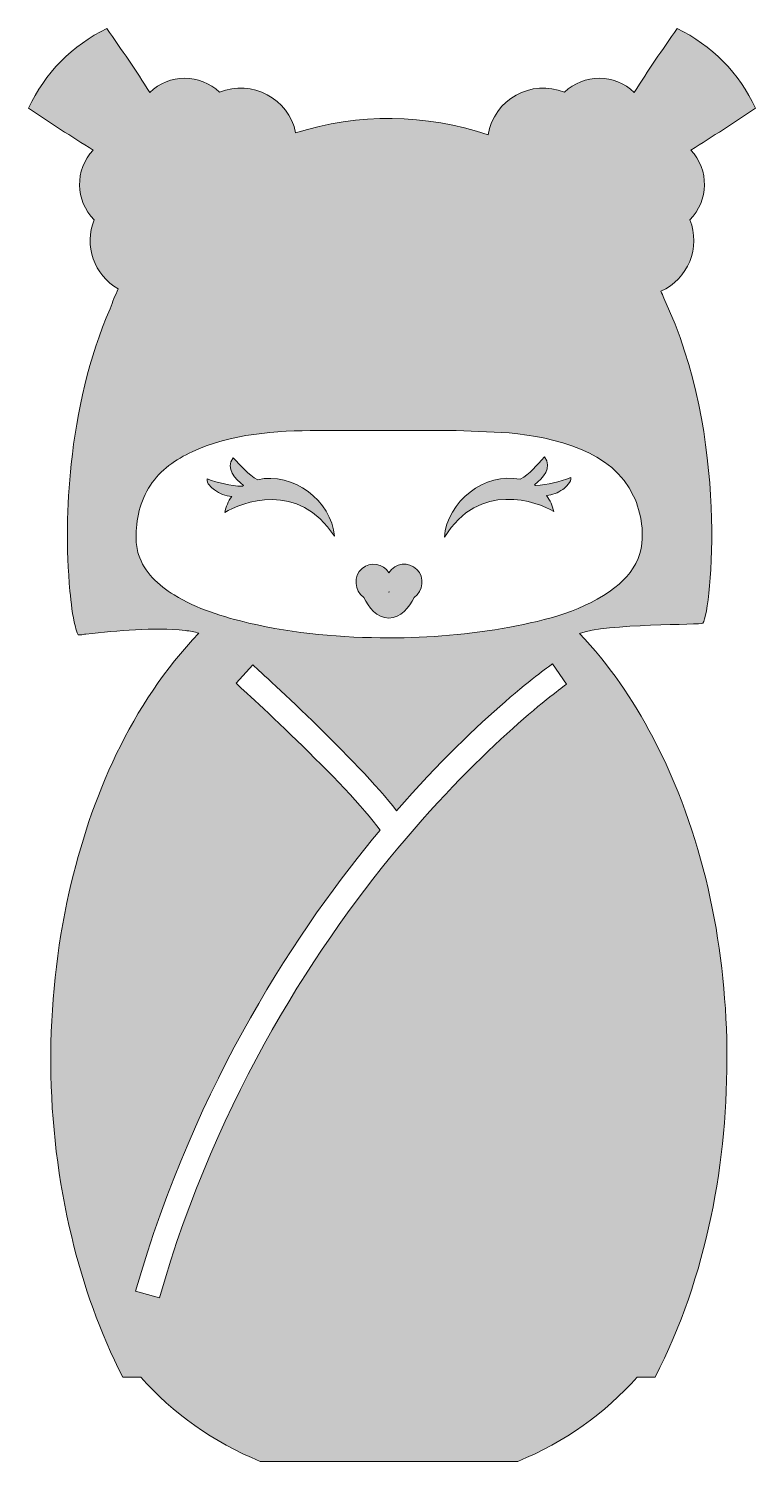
# Model space of a CAD drawing. Header units: inches. Extents: x 0 to 52, y 0 to 102.
import ezdxf

# ---------------------------------------------------------------- set-up
doc = ezdxf.new("R2010")
doc.units = ezdxf.units.IN
doc.header["$MEASUREMENT"] = 0
doc.layers.add('Layer 1', color=7, linetype='Continuous')

msp = doc.modelspace()

# ---------------------------------------------------------------- hatches: boundary and pattern name
at = {"layer": 'Layer 1', "true_color": 0xbe1e2d}
h = msp.add_hatch(color=242, dxfattribs=at)
h.dxf.hatch_style = 2
edge = h.paths.add_edge_path()
edge.add_spline(control_points=[(45.03, 82.49), (44.97, 82.66), (44.9, 82.82), (44.83, 82.98), (46.75, 83.82), (47.67, 86.1), (46.89, 88.04), (48.24, 89.41), (48.27, 91.59), (46.96, 92.99), (48.51, 93.95), (50.03, 94.94), (51.53, 95.97), (50.42, 98.41), (48.41, 100.46), (45.99, 101.6), (44.93, 100.12), (43.92, 98.61), (42.94, 97.08), (41.56, 98.41), (39.37, 98.42), (37.99, 97.09), (35.67, 98.06), (32.97, 96.56), (32.58, 94.07), (28.19, 95.57), (23.35, 95.62), (18.93, 94.21), (18.46, 96.63), (15.81, 98.04), (13.54, 97.09), (12.15, 98.42), (9.97, 98.41), (8.59, 97.08), (7.61, 98.61), (6.6, 100.12), (5.54, 101.6), (3.12, 100.46), (1.11, 98.41), (0, 95.97), (1.5, 94.94), (3.02, 93.95), (4.57, 92.99), (3.26, 91.59), (3.29, 89.41), (4.64, 88.04), (3.91, 86.23), (4.65, 84.11), (6.35, 83.15), (6.14, 82.69), (5.95, 82.22), (5.78, 81.74), (4.26, 78.25), (3.42, 74.49), (3.02, 70.72), (2.71, 67.74), (2.65, 64.71), (2.93, 61.72), (3.01, 60.88), (3.1, 60.02), (3.31, 59.19), (3.36, 59), (3.4, 58.79), (3.51, 58.62), (3.54, 58.57), (4.02, 58.66), (4.06, 58.67), (6.38, 58.89), (8.78, 59.19), (11.1, 58.92), (11.43, 58.89), (11.76, 58.84), (12.06, 58.72), (7.27, 53.73), (4.39, 47.07), (2.88, 40.38), (1.08, 32.39), (1.13, 23.89), (3.05, 15.91), (3.87, 12.48), (5.06, 9.12), (6.68, 5.98), (6.68, 5.98), (7.96, 5.98), (7.96, 5.98), (10.2, 3.41), (13.1, 1.35), (16.41, 0), (16.41, 0), (34.68, 0), (34.68, 0), (38, 1.35), (40.9, 3.41), (43.14, 5.98), (43.14, 5.98), (44.42, 5.98), (44.42, 5.98), (48.09, 13.11), (49.61, 21.28), (49.51, 29.26), (49.41, 36.86), (47.81, 44.6), (44.25, 51.36), (42.85, 54.02), (41.14, 56.54), (39.05, 58.71), (40.9, 59.41), (47.75, 59.32), (47.81, 59.43), (48.41, 60.42), (49.7, 72.74), (45.03, 82.49)], knot_values=[0, 0, 0, 0, 1, 1, 1, 2, 2, 2, 3, 3, 3, 4, 4, 4, 5, 5, 5, 6, 6, 6, 7, 7, 7, 8, 8, 8, 9, 9, 9, 10, 10, 10, 11, 11, 11, 12, 12, 12, 13, 13, 13, 14, 14, 14, 15, 15, 15, 16, 16, 16, 17, 17, 17, 18, 18, 18, 19, 19, 19, 20, 20, 20, 21, 21, 21, 22, 22, 22, 23, 23, 23, 24, 24, 24, 25, 25, 25, 26, 26, 26, 27, 27, 27, 28, 28, 28, 29, 29, 29, 30, 30, 30, 31, 31, 31, 32, 32, 32, 33, 33, 33, 34, 34, 34, 35, 35, 35, 36, 36, 36, 37, 37, 37, 37], degree=3, periodic=1)
edge = h.paths.add_edge_path()
edge.add_spline(control_points=[(8.63, 69.22), (9.35, 70.3), (10.44, 71.06), (11.6, 71.6), (14.34, 72.87), (17.53, 73.1), (20.52, 73.1), (20.52, 73.1), (30.32, 73.1), (30.32, 73.1), (30.32, 73.1), (34.08, 72.93), (34.08, 72.93), (37.28, 72.61), (41.41, 71.69), (42.9, 68.45), (43.45, 67.26), (43.71, 65.68), (43.34, 64.39), (43.05, 63.4), (42.37, 62.59), (41.57, 61.97), (39.47, 60.33), (36.67, 59.63), (34.11, 59.16), (31.29, 58.63), (28.41, 58.4), (25.55, 58.4), (22.23, 58.4), (18.86, 58.69), (15.62, 59.45), (13.79, 59.88), (11.93, 60.45), (10.31, 61.44), (9.21, 62.12), (8.19, 63.05), (7.79, 64.31), (7.67, 64.68), (7.62, 65.07), (7.62, 65.46), (7.62, 66.78), (7.89, 68.11), (8.63, 69.22)], knot_values=[0, 0, 0, 0, 1, 1, 1, 2, 2, 2, 3, 3, 3, 4, 4, 4, 5, 5, 5, 6, 6, 6, 7, 7, 7, 8, 8, 8, 9, 9, 9, 10, 10, 10, 11, 11, 11, 12, 12, 12, 13, 13, 13, 14, 14, 14, 14], degree=3, periodic=1)
edge = h.paths.add_edge_path()
edge.add_spline(control_points=[(7.58, 12.08), (11.87, 26.98), (19.25, 37.97), (24.92, 44.77), (22.7, 47.91), (14.79, 55.1), (14.71, 55.18), (14.71, 55.18), (15.89, 56.48), (15.89, 56.48), (16.23, 56.18), (23.43, 49.62), (26.09, 46.14), (32.09, 53.02), (36.93, 56.41), (37.14, 56.55), (37.14, 56.55), (38.14, 55.11), (38.14, 55.11), (37.94, 54.97), (17.61, 40.58), (9.27, 11.6), (9.27, 11.6), (7.58, 12.08), (7.58, 12.08)], knot_values=[0, 0, 0, 0, 1, 1, 1, 2, 2, 2, 3, 3, 3, 4, 4, 4, 5, 5, 5, 6, 6, 6, 7, 7, 7, 8, 8, 8, 8], degree=3, periodic=1)
h = msp.add_hatch(color=242, dxfattribs=at)
h.dxf.hatch_style = 2
edge = h.paths.add_edge_path()
edge.add_spline(control_points=[(21.69, 65.6), (21.46, 68.13), (18.74, 70.19), (16.24, 69.61), (15.55, 69.97), (15.07, 70.59), (14.49, 71.17), (13.94, 70.39), (14.63, 69.68), (15.24, 69.2), (15.24, 69.2), (15.16, 69.15), (15.16, 69.15), (14.28, 69.17), (13.46, 69.39), (12.66, 69.67), (12.59, 69.36), (12.97, 69.05), (13.18, 68.89), (13.54, 68.62), (13.95, 68.47), (14.4, 68.43), (14.15, 68.08), (13.99, 67.69), (13.9, 67.28), (15.05, 68.01), (19.17, 69.58), (21.69, 65.6)], knot_values=[0, 0, 0, 0, 1, 1, 1, 2, 2, 2, 3, 3, 3, 4, 4, 4, 5, 5, 5, 6, 6, 6, 7, 7, 7, 8, 8, 8, 9, 9, 9, 9], degree=3, periodic=1)
h = msp.add_hatch(color=242, dxfattribs=at)
h.dxf.hatch_style = 2
edge = h.paths.add_edge_path()
edge.add_spline(control_points=[(36.72, 68.49), (37.14, 68.54), (37.53, 68.67), (37.87, 68.93), (38.09, 69.1), (38.52, 69.44), (38.44, 69.77), (37.64, 69.47), (36.83, 69.24), (35.95, 69.2), (35.95, 69.2), (35.87, 69.26), (35.87, 69.26), (36.47, 69.74), (37.15, 70.46), (36.58, 71.23), (36.02, 70.65), (35.54, 70.02), (34.86, 69.64), (32.35, 70.17), (29.67, 68.07), (29.48, 65.54), (31.93, 69.56), (36.08, 68.06), (37.24, 67.36), (37.15, 67.77), (36.97, 68.15), (36.72, 68.49)], knot_values=[0, 0, 0, 0, 1, 1, 1, 2, 2, 2, 3, 3, 3, 4, 4, 4, 5, 5, 5, 6, 6, 6, 7, 7, 7, 8, 8, 8, 9, 9, 9, 9], degree=3, periodic=1)
h = msp.add_hatch(color=242, dxfattribs=at)
h.dxf.hatch_style = 2
edge = h.paths.add_edge_path()
edge.add_spline(control_points=[(25.55, 59.8), (26.4, 59.8), (27, 60.57), (27.34, 61.26), (27.99, 61.72), (28.08, 62.69), (27.53, 63.25), (26.95, 63.84), (25.97, 63.71), (25.55, 63.01), (25.15, 63.68), (24.23, 63.84), (23.64, 63.32), (23.02, 62.77), (23.08, 61.74), (23.76, 61.26), (24.1, 60.57), (24.7, 59.8), (25.55, 59.8)], knot_values=[0, 0, 0, 0, 1, 1, 1, 2, 2, 2, 3, 3, 3, 4, 4, 4, 5, 5, 5, 6, 6, 6, 6], degree=3, periodic=1)
h.paths.add_polyline_path([(25.57, 61.65), (25.54, 61.65), (25.55, 61.67)])

# ---------------------------------------------------------------- linework, layer by layer
at = {"layer": 'Layer 1', "lineweight": 0}
msp.add_lwpolyline([(25.57, 61.65), (25.54, 61.65), (25.55, 61.67), (25.57, 61.65)], dxfattribs=at)
for points, knots in [([(45.03, 82.49), (44.97, 82.66), (44.9, 82.82), (44.83, 82.98), (46.75, 83.82), (47.67, 86.1), (46.89, 88.04), (48.24, 89.41), (48.27, 91.59), (46.96, 92.99), (48.51, 93.95), (50.03, 94.94), (51.53, 95.97), (50.42, 98.41), (48.41, 100.46), (45.99, 101.6), (44.93, 100.12), (43.92, 98.61), (42.94, 97.08), (41.56, 98.41), (39.37, 98.42), (37.99, 97.09), (35.67, 98.06), (32.97, 96.56), (32.58, 94.07), (28.19, 95.57), (23.35, 95.62), (18.93, 94.21), (18.46, 96.63), (15.81, 98.04), (13.54, 97.09), (12.15, 98.42), (9.97, 98.41), (8.59, 97.08), (7.61, 98.61), (6.6, 100.12), (5.54, 101.6), (3.12, 100.46), (1.11, 98.41), (0, 95.97), (1.5, 94.94), (3.02, 93.95), (4.57, 92.99), (3.26, 91.59), (3.29, 89.41), (4.64, 88.04), (3.91, 86.23), (4.65, 84.11), (6.35, 83.15), (6.14, 82.69), (5.95, 82.22), (5.78, 81.74), (4.26, 78.25), (3.42, 74.49), (3.02, 70.72), (2.71, 67.74), (2.65, 64.71), (2.93, 61.72), (3.01, 60.88), (3.1, 60.02), (3.31, 59.19), (3.36, 59), (3.4, 58.79), (3.51, 58.62), (3.54, 58.57), (4.02, 58.66), (4.06, 58.67), (6.38, 58.89), (8.78, 59.19), (11.1, 58.92), (11.43, 58.89), (11.76, 58.84), (12.06, 58.72), (7.27, 53.73), (4.39, 47.07), (2.88, 40.38), (1.08, 32.39), (1.13, 23.89), (3.05, 15.91), (3.87, 12.48), (5.06, 9.12), (6.68, 5.98), (6.68, 5.98), (7.96, 5.98), (7.96, 5.98), (10.2, 3.41), (13.1, 1.35), (16.41, 0), (16.41, 0), (34.68, 0), (34.68, 0), (38, 1.35), (40.9, 3.41), (43.14, 5.98), (43.14, 5.98), (44.42, 5.98), (44.42, 5.98), (48.09, 13.11), (49.61, 21.28), (49.51, 29.26), (49.41, 36.86), (47.81, 44.6), (44.25, 51.36), (42.85, 54.02), (41.14, 56.54), (39.05, 58.71), (40.9, 59.41), (47.75, 59.32), (47.81, 59.43), (48.41, 60.42), (49.7, 72.74), (45.03, 82.49)], [0, 0, 0, 0, 1, 1, 1, 2, 2, 2, 3, 3, 3, 4, 4, 4, 5, 5, 5, 6, 6, 6, 7, 7, 7, 8, 8, 8, 9, 9, 9, 10, 10, 10, 11, 11, 11, 12, 12, 12, 13, 13, 13, 14, 14, 14, 15, 15, 15, 16, 16, 16, 17, 17, 17, 18, 18, 18, 19, 19, 19, 20, 20, 20, 21, 21, 21, 22, 22, 22, 23, 23, 23, 24, 24, 24, 25, 25, 25, 26, 26, 26, 27, 27, 27, 28, 28, 28, 29, 29, 29, 30, 30, 30, 31, 31, 31, 32, 32, 32, 33, 33, 33, 34, 34, 34, 35, 35, 35, 36, 36, 36, 37, 37, 37, 37]), ([(8.63, 69.22), (9.35, 70.3), (10.44, 71.06), (11.6, 71.6), (14.34, 72.87), (17.53, 73.1), (20.52, 73.1), (20.52, 73.1), (30.32, 73.1), (30.32, 73.1), (30.32, 73.1), (34.08, 72.93), (34.08, 72.93), (37.28, 72.61), (41.41, 71.69), (42.9, 68.45), (43.45, 67.26), (43.71, 65.68), (43.34, 64.39), (43.05, 63.4), (42.37, 62.59), (41.57, 61.97), (39.47, 60.33), (36.67, 59.63), (34.11, 59.16), (31.29, 58.63), (28.41, 58.4), (25.55, 58.4), (22.23, 58.4), (18.86, 58.69), (15.62, 59.45), (13.79, 59.88), (11.93, 60.45), (10.31, 61.44), (9.21, 62.12), (8.19, 63.05), (7.79, 64.31), (7.67, 64.68), (7.62, 65.07), (7.62, 65.46), (7.62, 66.78), (7.89, 68.11), (8.63, 69.22)], [0, 0, 0, 0, 1, 1, 1, 2, 2, 2, 3, 3, 3, 4, 4, 4, 5, 5, 5, 6, 6, 6, 7, 7, 7, 8, 8, 8, 9, 9, 9, 10, 10, 10, 11, 11, 11, 12, 12, 12, 13, 13, 13, 14, 14, 14, 14]), ([(21.69, 65.6), (21.46, 68.13), (18.74, 70.19), (16.24, 69.61), (15.55, 69.97), (15.07, 70.59), (14.49, 71.17), (13.94, 70.39), (14.63, 69.68), (15.24, 69.2), (15.24, 69.2), (15.16, 69.15), (15.16, 69.15), (14.28, 69.17), (13.46, 69.39), (12.66, 69.67), (12.59, 69.36), (12.97, 69.05), (13.18, 68.89), (13.54, 68.62), (13.95, 68.47), (14.4, 68.43), (14.15, 68.08), (13.99, 67.69), (13.9, 67.28), (15.05, 68.01), (19.17, 69.58), (21.69, 65.6)], [0, 0, 0, 0, 1, 1, 1, 2, 2, 2, 3, 3, 3, 4, 4, 4, 5, 5, 5, 6, 6, 6, 7, 7, 7, 8, 8, 8, 9, 9, 9, 9]), ([(36.72, 68.49), (37.14, 68.54), (37.53, 68.67), (37.87, 68.93), (38.09, 69.1), (38.52, 69.44), (38.44, 69.77), (37.64, 69.47), (36.83, 69.24), (35.95, 69.2), (35.95, 69.2), (35.87, 69.26), (35.87, 69.26), (36.47, 69.74), (37.15, 70.46), (36.58, 71.23), (36.02, 70.65), (35.54, 70.02), (34.86, 69.64), (32.35, 70.17), (29.67, 68.07), (29.48, 65.54), (31.93, 69.56), (36.08, 68.06), (37.24, 67.36), (37.15, 67.77), (36.97, 68.15), (36.72, 68.49)], [0, 0, 0, 0, 1, 1, 1, 2, 2, 2, 3, 3, 3, 4, 4, 4, 5, 5, 5, 6, 6, 6, 7, 7, 7, 8, 8, 8, 9, 9, 9, 9]), ([(25.55, 59.8), (26.4, 59.8), (27, 60.57), (27.34, 61.26), (27.99, 61.72), (28.08, 62.69), (27.53, 63.25), (26.95, 63.84), (25.97, 63.71), (25.55, 63.01), (25.15, 63.68), (24.23, 63.84), (23.64, 63.32), (23.02, 62.77), (23.08, 61.74), (23.76, 61.26), (24.1, 60.57), (24.7, 59.8), (25.55, 59.8)], [0, 0, 0, 0, 1, 1, 1, 2, 2, 2, 3, 3, 3, 4, 4, 4, 5, 5, 5, 6, 6, 6, 6]), ([(7.58, 12.08), (11.87, 26.98), (19.25, 37.97), (24.92, 44.77), (22.7, 47.91), (14.79, 55.1), (14.71, 55.18), (14.71, 55.18), (15.89, 56.48), (15.89, 56.48), (16.23, 56.18), (23.43, 49.62), (26.09, 46.14), (32.09, 53.02), (36.93, 56.41), (37.14, 56.55), (37.14, 56.55), (38.14, 55.11), (38.14, 55.11), (37.94, 54.97), (17.61, 40.58), (9.27, 11.6), (9.27, 11.6), (7.58, 12.08), (7.58, 12.08)], [0, 0, 0, 0, 1, 1, 1, 2, 2, 2, 3, 3, 3, 4, 4, 4, 5, 5, 5, 6, 6, 6, 7, 7, 7, 8, 8, 8, 8])]:
    msp.add_open_spline(points, degree=3, knots=knots, dxfattribs=at)

doc.saveas('drawing.dxf')
